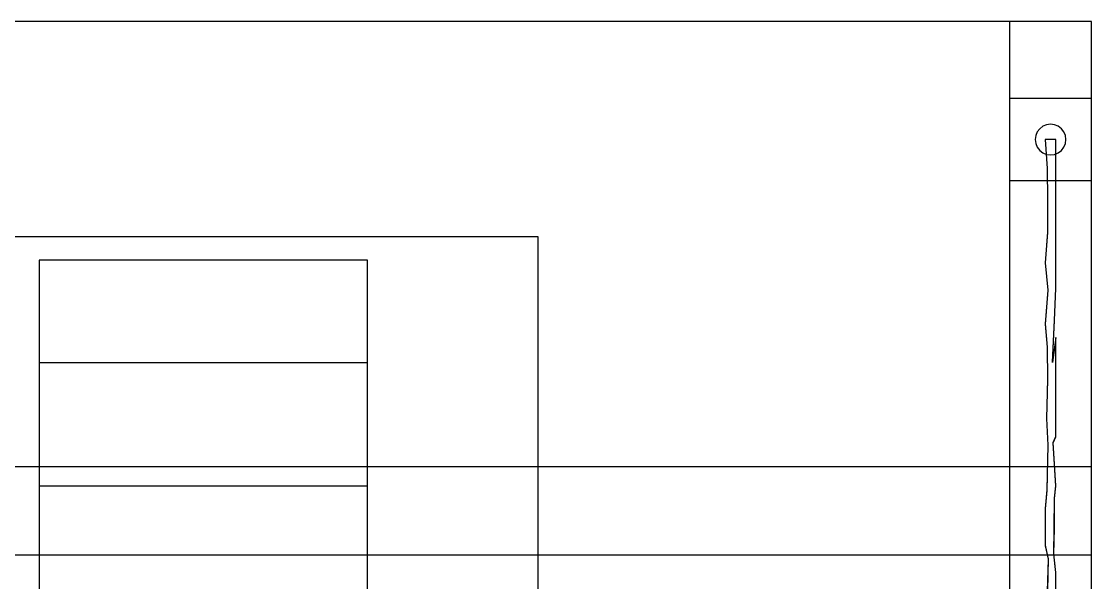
# Model space of a CAD drawing. Header units: millimetres. Extents: x -28.2 to 24.3, y -24.8 to 12.4.
# Drawn here: x -1.749 to -1.086, y -1.414 to -1.066 of the extents above; entities that cross this region are included whole.
import ezdxf

# ---------------------------------------------------------------- set-up
doc = ezdxf.new("R2010")
doc.units = ezdxf.units.MM
doc.layers.add('BUILDINGELEMENTPROXY', color=8, linetype='Continuous')

msp = doc.modelspace()

# ---------------------------------------------------------------- linework, layer by layer
at = {"layer": 'BUILDINGELEMENTPROXY'}
for p, q in [((-1.08616, -1.06658, 0.51434), (-2.18616, -1.06658, 0.51434)), ((-1.13696, -1.06645, 1.38288), (-1.13696, -2.92631, 2.5592)), ((-1.08616, -1.06645, 1.38288), (-1.13696, -1.06645, 1.38288)), ((-1.08616, -2.92631, 2.5592), (-1.08616, -1.06645, 1.38288)), ((-1.08616, -1.39658, 0.51434), (-1.08616, -1.06658, 0.51434)), ((-1.08616, -1.11421, 1.37159), (-1.13696, -1.11421, 1.37159)), ((-1.13696, -1.11421, 1.37159), (-1.13696, -1.16501, 1.37159)), ((-1.08616, -1.16501, 1.37159), (-1.08616, -1.11421, 1.37159)), ((-1.11829, -1.13287, 1.41731), (-1.11981, -1.13484, 1.41731)), ((-1.11632, -1.13136, 1.41731), (-1.11829, -1.13287, 1.41731)), ((-1.11402, -1.13041, 1.41731), (-1.11632, -1.13136, 1.41731)), ((-1.11156, -1.13008, 1.41731), (-1.11402, -1.13041, 1.41731)), ((-1.10909, -1.13041, 1.41731), (-1.11156, -1.13008, 1.41731)), ((-1.10679, -1.13136, 1.41731), (-1.10909, -1.13041, 1.41731)), ((-1.10482, -1.13287, 1.41731), (-1.10679, -1.13136, 1.41731)), ((-1.10331, -1.13484, 1.41731), (-1.10482, -1.13287, 1.41731)), ((-1.12076, -1.13714, 1.41731), (-1.12108, -1.13961, 1.41731)), ((-1.12108, -1.13961, 1.41731), (-1.12076, -1.14207, 1.41731)), ((-1.11981, -1.13484, 1.41731), (-1.12076, -1.13714, 1.41731)), ((-1.11156, -1.13961, 1.31774), (-1.11486, -1.13961, 1.31444)), ((-1.11486, -1.13961, 1.31444), (-1.11357, -1.15756, 1.32838)), ((-1.11156, -1.13961, 1.23824), (-1.11486, -1.13961, 1.23494)), ((-1.11486, -1.13961, 1.23494), (-1.11357, -1.15756, 1.24888)), ((-1.11156, -1.13961, 1.16229), (-1.11486, -1.13961, 1.15899)), ((-1.11486, -1.13961, 1.15899), (-1.11357, -1.15758, 1.17291)), ((-1.11156, -1.13961, 1.07949), (-1.11486, -1.13961, 1.07619)), ((-1.11486, -1.13961, 1.07619), (-1.11357, -1.15756, 1.09013)), ((-1.11156, -1.13961, 1.00024), (-1.11486, -1.13961, 0.99694)), ((-1.11486, -1.13961, 0.99694), (-1.11357, -1.15757, 1.01088)), ((-1.11156, -1.13961, 0.92404), (-1.11486, -1.13961, 0.92074)), ((-1.11486, -1.13961, 0.92074), (-1.11357, -1.15759, 0.93466)), ((-1.11156, -1.13961, 0.84149), (-1.11486, -1.13961, 0.83819)), ((-1.11486, -1.13961, 0.83819), (-1.11357, -1.15757, 0.85212)), ((-1.11156, -1.13961, 0.76529), (-1.11486, -1.13961, 0.76199)), ((-1.11486, -1.13961, 0.76199), (-1.11357, -1.15759, 0.7759)), ((-1.11156, -1.13961, 0.67944), (-1.11486, -1.13961, 0.67614)), ((-1.11486, -1.13961, 0.67614), (-1.11357, -1.15755, 0.69009)), ((-1.11156, -1.13961, 0.59994), (-1.11486, -1.13961, 0.59663)), ((-1.11486, -1.13961, 0.59663), (-1.11357, -1.15755, 0.61059)), ((-1.10825, -1.13961, 1.31444), (-1.11156, -1.13961, 1.31774)), ((-1.10825, -1.13961, 1.23494), (-1.11156, -1.13961, 1.23824)), ((-1.10825, -1.13961, 1.15899), (-1.11156, -1.13961, 1.16229)), ((-1.10825, -1.13961, 1.07619), (-1.11156, -1.13961, 1.07949)), ((-1.10825, -1.13961, 0.99694), (-1.11156, -1.13961, 1.00024)), ((-1.10825, -1.13961, 0.92074), (-1.11156, -1.13961, 0.92404)), ((-1.10825, -1.13961, 0.83819), (-1.11156, -1.13961, 0.84149)), ((-1.10825, -1.13961, 0.76199), (-1.11156, -1.13961, 0.76529)), ((-1.10825, -1.13961, 0.67614), (-1.11156, -1.13961, 0.67944)), ((-1.10825, -1.13961, 0.59663), (-1.11156, -1.13961, 0.59994)), ((-1.10825, -1.17024, 1.33376), (-1.10825, -1.13961, 1.31444)), ((-1.10825, -1.17024, 1.25426), (-1.10825, -1.13961, 1.23494)), ((-1.10825, -1.17026, 1.17825), (-1.10825, -1.13961, 1.15899)), ((-1.10825, -1.17024, 1.0955), (-1.10825, -1.13961, 1.07619)), ((-1.10825, -1.17025, 1.01625), (-1.10825, -1.13961, 0.99694)), ((-1.10825, -1.17026, 0.94), (-1.10825, -1.13961, 0.92074)), ((-1.10825, -1.17025, 0.8575), (-1.10825, -1.13961, 0.83819)), ((-1.10825, -1.17026, 0.78124), (-1.10825, -1.13961, 0.76199)), ((-1.10825, -1.17023, 0.69549), (-1.10825, -1.13961, 0.67614)), ((-1.10825, -1.17023, 0.61599), (-1.10825, -1.13961, 0.59663)), ((-1.10236, -1.13714, 1.41731), (-1.10331, -1.13484, 1.41731)), ((-1.10203, -1.13961, 1.41731), (-1.10236, -1.13714, 1.41731)), ((-1.10236, -1.14207, 1.41731), (-1.10203, -1.13961, 1.41731)), ((-1.12076, -1.14207, 1.41731), (-1.11981, -1.14437, 1.41731)), ((-1.11981, -1.14437, 1.41731), (-1.11829, -1.14634, 1.41731)), ((-1.10482, -1.14634, 1.41731), (-1.10331, -1.14437, 1.41731)), ((-1.10331, -1.14437, 1.41731), (-1.10236, -1.14207, 1.41731)), ((-1.11829, -1.14634, 1.41731), (-1.11632, -1.14786, 1.41731)), ((-1.11632, -1.14786, 1.41731), (-1.11402, -1.14881, 1.41731)), ((-1.11402, -1.14881, 1.41731), (-1.11156, -1.14913, 1.41731)), ((-1.11156, -1.14913, 1.41731), (-1.10909, -1.14881, 1.41731)), ((-1.10909, -1.14881, 1.41731), (-1.10679, -1.14786, 1.41731)), ((-1.10679, -1.14786, 1.41731), (-1.10482, -1.14634, 1.41731)), ((-1.11357, -1.15755, 0.69009), (-1.11356, -1.17702, 0.7024)), ((-1.11357, -1.15755, 0.61059), (-1.11356, -1.17702, 0.6229)), ((-1.11357, -1.15756, 1.32838), (-1.11356, -1.17706, 1.34068)), ((-1.11357, -1.15756, 1.24888), (-1.11356, -1.17706, 1.26118)), ((-1.11357, -1.15756, 1.09013), (-1.11356, -1.17706, 1.10242)), ((-1.11357, -1.15757, 1.01088), (-1.11356, -1.17707, 1.02317)), ((-1.11357, -1.15757, 0.85212), (-1.11356, -1.17707, 0.86442)), ((-1.11357, -1.15758, 1.17291), (-1.11356, -1.17712, 1.18519)), ((-1.11357, -1.15759, 0.93466), (-1.11356, -1.17712, 0.94694)), ((-1.11357, -1.15759, 0.7759), (-1.11356, -1.17713, 0.78819)), ((-1.13696, -1.16501, 1.37159), (-1.08616, -1.16501, 1.37159)), ((-1.10825, -1.20086, 0.71484), (-1.10825, -1.17023, 0.69549)), ((-1.10825, -1.20086, 0.63534), (-1.10825, -1.17023, 0.61599)), ((-1.10825, -1.20088, 1.35308), (-1.10825, -1.17024, 1.33376)), ((-1.10825, -1.20088, 1.27357), (-1.10825, -1.17024, 1.25426)), ((-1.10825, -1.20088, 1.11482), (-1.10825, -1.17024, 1.0955)), ((-1.10825, -1.20088, 1.03556), (-1.10825, -1.17025, 1.01625)), ((-1.10825, -1.20089, 0.8768), (-1.10825, -1.17025, 0.8575)), ((-1.10825, -1.20091, 1.19752), (-1.10825, -1.17026, 1.17825)), ((-1.10825, -1.20091, 0.95926), (-1.10825, -1.17026, 0.94)), ((-1.10825, -1.20091, 0.8005), (-1.10825, -1.17026, 0.78124)), ((-1.11356, -1.17702, 0.7024), (-1.1134, -1.19682, 0.71503)), ((-1.11356, -1.17702, 0.6229), (-1.1134, -1.19682, 0.63552)), ((-1.11356, -1.17706, 1.34068), (-1.1134, -1.1969, 1.35331)), ((-1.11356, -1.17706, 1.26118), (-1.1134, -1.1969, 1.2738)), ((-1.11356, -1.17706, 1.10242), (-1.1134, -1.19691, 1.11505)), ((-1.11356, -1.17707, 1.02317), (-1.11339, -1.19692, 1.0358)), ((-1.11356, -1.17707, 0.86442), (-1.11339, -1.19692, 0.87705)), ((-1.11356, -1.17712, 1.18519), (-1.11339, -1.19702, 1.19782)), ((-1.11356, -1.17712, 0.94694), (-1.11339, -1.19703, 0.95957)), ((-1.11356, -1.17713, 0.78819), (-1.11339, -1.19704, 0.80082)), ((-1.1134, -1.19682, 0.71503), (-1.11486, -1.21595, 0.72438)), ((-1.1134, -1.19682, 0.63552), (-1.11486, -1.21595, 0.64487)), ((-1.1134, -1.1969, 1.35331), (-1.11486, -1.21594, 1.36257)), ((-1.1134, -1.1969, 1.2738), (-1.11486, -1.21594, 1.28307)), ((-1.1134, -1.19691, 1.11505), (-1.11486, -1.21594, 1.12431)), ((-1.11339, -1.19692, 1.0358), (-1.11486, -1.21594, 1.04505)), ((-1.11339, -1.19692, 0.87705), (-1.11486, -1.21594, 0.88628)), ((-1.11339, -1.19702, 1.19782), (-1.11486, -1.21592, 1.20695)), ((-1.11339, -1.19703, 0.95957), (-1.11486, -1.21592, 0.96869)), ((-1.11339, -1.19704, 0.80082), (-1.11486, -1.21592, 0.80993)), ((-1.42877, -1.19973, 0.3654), (-1.84355, -1.19973, 0.3654)), ((-1.42877, -1.63153, 0.3654), (-1.42877, -1.19973, 0.3654)), ((-1.10825, -1.21595, 0.72438), (-1.10825, -1.20086, 0.71484)), ((-1.10825, -1.21595, 0.64487), (-1.10825, -1.20086, 0.63534)), ((-1.10825, -1.21594, 1.36257), (-1.10825, -1.20088, 1.35308)), ((-1.10825, -1.21594, 1.28307), (-1.10825, -1.20088, 1.27357)), ((-1.10825, -1.21594, 1.12431), (-1.10825, -1.20088, 1.11482)), ((-1.10825, -1.21594, 1.04505), (-1.10825, -1.20088, 1.03556)), ((-1.10825, -1.21594, 0.88628), (-1.10825, -1.20089, 0.8768)), ((-1.10825, -1.21592, 1.20695), (-1.10825, -1.20091, 1.19752)), ((-1.10825, -1.21592, 0.96869), (-1.10825, -1.20091, 0.95926)), ((-1.10825, -1.21592, 0.80993), (-1.10825, -1.20091, 0.8005)), ((-1.53456, -1.21435, 0.43814), (-1.73776, -1.21435, 0.43814)), ((-1.73776, -1.21435, 0.43814), (-1.73776, -1.33836, 0.43814)), ((-1.53456, -1.33836, 0.43814), (-1.53456, -1.21435, 0.43814)), ((-1.11486, -1.21592, 1.20695), (-1.1133, -1.2329, 1.22043)), ((-1.11486, -1.21592, 0.96869), (-1.1133, -1.2329, 0.98216)), ((-1.11486, -1.21592, 0.80993), (-1.1133, -1.2329, 0.8234)), ((-1.11486, -1.21594, 1.36257), (-1.1133, -1.23289, 1.37606)), ((-1.11486, -1.21594, 1.28307), (-1.1133, -1.23289, 1.29656)), ((-1.11486, -1.21594, 1.12431), (-1.1133, -1.23289, 1.1378)), ((-1.11486, -1.21594, 1.04505), (-1.1133, -1.23289, 1.05854)), ((-1.11486, -1.21594, 0.88628), (-1.1133, -1.23289, 0.89977)), ((-1.11486, -1.21595, 0.72438), (-1.1133, -1.23289, 0.73788)), ((-1.11486, -1.21595, 0.64487), (-1.1133, -1.23289, 0.65838)), ((-1.10825, -1.23094, 1.21639), (-1.10825, -1.21592, 1.20695)), ((-1.10825, -1.23094, 0.97812), (-1.10825, -1.21592, 0.96869)), ((-1.10825, -1.23093, 0.81936), (-1.10825, -1.21592, 0.80993)), ((-1.10825, -1.231, 1.37207), (-1.10825, -1.21594, 1.36257)), ((-1.10825, -1.231, 1.29256), (-1.10825, -1.21594, 1.28307)), ((-1.10825, -1.23099, 1.1338), (-1.10825, -1.21594, 1.12431)), ((-1.10825, -1.23099, 1.05453), (-1.10825, -1.21594, 1.04505)), ((-1.10825, -1.23099, 0.89577), (-1.10825, -1.21594, 0.88628)), ((-1.10825, -1.23149, 0.7342), (-1.10825, -1.21595, 0.72438)), ((-1.10825, -1.23103, 0.65441), (-1.10825, -1.21595, 0.64487)), ((-1.10916, -1.25149, 1.23157), (-1.10825, -1.23156, 1.21678)), ((-1.10916, -1.25149, 0.99331), (-1.10825, -1.23156, 0.97852)), ((-1.10916, -1.2515, 0.83454), (-1.10825, -1.23157, 0.81976)), ((-1.10915, -1.25138, 0.74903), (-1.10825, -1.23149, 0.7342)), ((-1.10915, -1.25138, 0.66952), (-1.10825, -1.23149, 0.6547)), ((-1.10915, -1.25142, 1.38721), (-1.10825, -1.23152, 1.37239)), ((-1.10915, -1.25142, 1.30771), (-1.10825, -1.23152, 1.29289)), ((-1.10915, -1.25142, 1.14894), (-1.10825, -1.23152, 1.13413)), ((-1.10915, -1.25143, 1.06968), (-1.10825, -1.23152, 1.05487)), ((-1.10915, -1.25143, 0.91092), (-1.10825, -1.23153, 0.89611)), ((-1.10825, -1.23157, 0.81976), (-1.10825, -1.23093, 0.81936)), ((-1.10825, -1.23156, 1.21678), (-1.10825, -1.23094, 1.21639)), ((-1.10825, -1.23156, 0.97852), (-1.10825, -1.23094, 0.97812)), ((-1.10825, -1.23152, 1.13413), (-1.10825, -1.23099, 1.1338)), ((-1.10825, -1.23152, 1.05487), (-1.10825, -1.23099, 1.05453)), ((-1.10825, -1.23153, 0.89611), (-1.10825, -1.23099, 0.89577)), ((-1.10825, -1.23152, 1.37239), (-1.10825, -1.231, 1.37207)), ((-1.10825, -1.23152, 1.29289), (-1.10825, -1.231, 1.29256)), ((-1.10825, -1.23149, 0.6547), (-1.10825, -1.23103, 0.65441)), ((-1.1133, -1.23289, 1.37606), (-1.11486, -1.25385, 1.38647)), ((-1.1133, -1.23289, 1.29656), (-1.11486, -1.25385, 1.30697)), ((-1.1133, -1.23289, 1.1378), (-1.11486, -1.25384, 1.1482)), ((-1.1133, -1.23289, 1.05854), (-1.11486, -1.25384, 1.06893)), ((-1.1133, -1.23289, 0.89977), (-1.11486, -1.25383, 0.91016)), ((-1.1133, -1.23289, 0.73788), (-1.11486, -1.25389, 0.74835)), ((-1.1133, -1.23289, 0.65838), (-1.11486, -1.25389, 0.66885)), ((-1.1133, -1.2329, 1.22043), (-1.11486, -1.25377, 1.23074)), ((-1.1133, -1.2329, 0.98216), (-1.11486, -1.25377, 0.99247)), ((-1.1133, -1.2329, 0.8234), (-1.11486, -1.25376, 0.8337)), ((-1.11032, -1.27743, 0.76629), (-1.10915, -1.25138, 0.74903)), ((-1.11032, -1.27743, 0.68679), (-1.10915, -1.25138, 0.66952)), ((-1.11032, -1.27747, 1.40443), (-1.10915, -1.25142, 1.38721)), ((-1.11032, -1.27747, 1.32493), (-1.10915, -1.25142, 1.30771)), ((-1.11032, -1.27748, 1.16616), (-1.10915, -1.25142, 1.14894)), ((-1.11032, -1.27748, 1.0869), (-1.10915, -1.25143, 1.06968)), ((-1.11032, -1.27749, 0.92813), (-1.10915, -1.25143, 0.91092)), ((-1.11032, -1.27754, 1.24874), (-1.10916, -1.25149, 1.23157)), ((-1.11032, -1.27754, 1.01047), (-1.10916, -1.25149, 0.99331)), ((-1.11032, -1.27755, 0.8517), (-1.10916, -1.2515, 0.83454)), ((-1.11486, -1.25376, 0.8337), (-1.11358, -1.26801, 0.84525)), ((-1.11486, -1.25377, 1.23074), (-1.11358, -1.26801, 1.2423)), ((-1.11486, -1.25377, 0.99247), (-1.11358, -1.26801, 1.00402)), ((-1.11486, -1.25383, 0.91016), (-1.11358, -1.26805, 0.92173)), ((-1.11486, -1.25384, 1.1482), (-1.11358, -1.26805, 1.15977)), ((-1.11486, -1.25384, 1.06893), (-1.11358, -1.26805, 1.0805)), ((-1.11486, -1.25385, 1.38647), (-1.11358, -1.26806, 1.39804)), ((-1.11486, -1.25385, 1.30697), (-1.11358, -1.26806, 1.31854)), ((-1.11486, -1.25389, 0.74835), (-1.11357, -1.26808, 0.75993)), ((-1.11486, -1.25389, 0.66885), (-1.11357, -1.26808, 0.68043)), ((-1.10825, -1.26212, 0.75355), (-1.11032, -1.27743, 0.76629)), ((-1.10825, -1.26212, 0.67405), (-1.11032, -1.27743, 0.68679)), ((-1.10825, -1.26216, 1.39171), (-1.11032, -1.27747, 1.40443)), ((-1.10825, -1.26216, 1.31221), (-1.11032, -1.27747, 1.32493)), ((-1.10825, -1.26216, 1.15344), (-1.11032, -1.27748, 1.16616)), ((-1.10825, -1.26216, 1.07418), (-1.11032, -1.27748, 1.0869)), ((-1.10825, -1.26217, 0.91542), (-1.11032, -1.27749, 0.92813)), ((-1.10825, -1.26221, 1.23605), (-1.11032, -1.27754, 1.24874)), ((-1.10825, -1.26222, 0.99778), (-1.11032, -1.27754, 1.01047)), ((-1.10825, -1.26222, 0.83901), (-1.11032, -1.27755, 0.8517)), ((-1.10825, -1.27675, 0.7628), (-1.10825, -1.26212, 0.75355)), ((-1.10825, -1.27675, 0.68329), (-1.10825, -1.26212, 0.67405)), ((-1.10825, -1.27669, 1.40088), (-1.10825, -1.26216, 1.39171)), ((-1.10825, -1.27669, 1.32138), (-1.10825, -1.26216, 1.31221)), ((-1.10825, -1.27669, 1.1626), (-1.10825, -1.26216, 1.15344)), ((-1.10825, -1.27668, 1.08333), (-1.10825, -1.26216, 1.07418)), ((-1.10825, -1.27667, 0.92456), (-1.10825, -1.26217, 0.91542)), ((-1.10825, -1.27661, 1.24509), (-1.10825, -1.26221, 1.23605)), ((-1.10825, -1.2766, 1.00682), (-1.10825, -1.26222, 0.99778)), ((-1.10825, -1.27659, 0.84804), (-1.10825, -1.26222, 0.83901)), ((-1.11358, -1.26801, 1.2423), (-1.11344, -1.28802, 1.25498)), ((-1.11358, -1.26801, 1.00402), (-1.11344, -1.28802, 1.0167)), ((-1.11358, -1.26801, 0.84525), (-1.11344, -1.28801, 0.85792)), ((-1.11358, -1.26805, 1.15977), (-1.11344, -1.28811, 1.17252)), ((-1.11358, -1.26805, 1.0805), (-1.11344, -1.2881, 1.09324)), ((-1.11358, -1.26805, 0.92173), (-1.11344, -1.2881, 0.93447)), ((-1.11358, -1.26806, 1.39804), (-1.11344, -1.28812, 1.4108)), ((-1.11358, -1.26806, 1.31854), (-1.11344, -1.28812, 1.3313)), ((-1.11357, -1.26808, 0.75993), (-1.11343, -1.28818, 0.77274)), ((-1.11357, -1.26808, 0.68043), (-1.11343, -1.28818, 0.69323)), ((-1.53456, -1.27774, 0.3654), (-1.73776, -1.27774, 0.3654)), ((-1.73776, -1.27774, 0.3654), (-1.73776, -3.29213, 1.63946)), ((-1.53456, -3.29213, 1.63946), (-1.53456, -1.27774, 0.3654)), ((-1.10825, -1.29287, 0.85827), (-1.10825, -1.27659, 0.84804)), ((-1.10825, -1.29287, 1.01704), (-1.10825, -1.2766, 1.00682)), ((-1.10825, -1.29286, 1.25531), (-1.10825, -1.27661, 1.24509)), ((-1.10825, -1.29281, 0.93472), (-1.10825, -1.27667, 0.92456)), ((-1.10825, -1.2928, 1.09349), (-1.10825, -1.27668, 1.08333)), ((-1.10825, -1.29279, 1.41103), (-1.10825, -1.27669, 1.40088)), ((-1.10825, -1.29279, 1.33153), (-1.10825, -1.27669, 1.32138)), ((-1.10825, -1.2928, 1.17276), (-1.10825, -1.27669, 1.1626)), ((-1.10825, -1.29275, 0.7729), (-1.10825, -1.27675, 0.7628)), ((-1.10825, -1.29275, 0.6934), (-1.10825, -1.27675, 0.68329)), ((-1.11344, -1.2881, 1.09324), (-1.11404, -1.31218, 1.10789)), ((-1.11344, -1.28811, 1.17252), (-1.11404, -1.31218, 1.18716)), ((-1.11344, -1.28812, 1.4108), (-1.11404, -1.31218, 1.42543)), ((-1.11344, -1.28812, 1.3313), (-1.11404, -1.31218, 1.34593)), ((-1.11343, -1.28818, 0.77274), (-1.11404, -1.31217, 0.78736)), ((-1.11343, -1.28818, 0.69323), (-1.11404, -1.31217, 0.70785)), ((-1.11344, -1.28801, 0.85792), (-1.11403, -1.31218, 0.87259)), ((-1.11344, -1.28802, 1.25498), (-1.11403, -1.31218, 1.26964)), ((-1.11344, -1.28802, 1.0167), (-1.11403, -1.31218, 1.03136)), ((-1.11344, -1.2881, 0.93447), (-1.11403, -1.31218, 0.94911)), ((-1.10825, -1.29961, 0.77724), (-1.10825, -1.29275, 0.7729)), ((-1.10825, -1.29961, 0.69774), (-1.10825, -1.29275, 0.6934)), ((-1.10825, -1.29954, 1.41529), (-1.10825, -1.29279, 1.41103)), ((-1.10825, -1.29954, 1.33578), (-1.10825, -1.29279, 1.33153)), ((-1.10825, -1.29953, 1.17701), (-1.10825, -1.2928, 1.17276)), ((-1.10825, -1.29953, 1.09773), (-1.10825, -1.2928, 1.09349)), ((-1.10825, -1.29952, 0.93895), (-1.10825, -1.29281, 0.93472)), ((-1.10825, -1.29944, 1.25944), (-1.10825, -1.29286, 1.25531)), ((-1.10825, -1.29943, 1.02116), (-1.10825, -1.29287, 1.01704)), ((-1.10825, -1.29943, 0.86238), (-1.10825, -1.29287, 0.85827)), ((-1.10825, -1.32227, 1.03551), (-1.10825, -1.29943, 1.02116)), ((-1.10825, -1.32226, 0.87673), (-1.10825, -1.29943, 0.86238)), ((-1.10825, -1.32227, 1.27379), (-1.10825, -1.29944, 1.25944)), ((-1.10825, -1.32236, 0.95335), (-1.10825, -1.29952, 0.93895)), ((-1.10825, -1.32238, 1.19141), (-1.10825, -1.29953, 1.17701)), ((-1.10825, -1.32237, 1.11213), (-1.10825, -1.29953, 1.09773)), ((-1.10825, -1.32239, 1.42969), (-1.10825, -1.29954, 1.41529)), ((-1.10825, -1.32239, 1.35019), (-1.10825, -1.29954, 1.33578)), ((-1.10825, -1.32246, 0.79168), (-1.10825, -1.29961, 0.77724)), ((-1.10825, -1.32246, 0.71218), (-1.10825, -1.29961, 0.69774)), ((-1.11404, -1.31217, 0.78736), (-1.1133, -1.32878, 0.79848)), ((-1.11404, -1.31217, 0.70785), (-1.1133, -1.32878, 0.71897)), ((-1.11404, -1.31218, 1.42543), (-1.1133, -1.32879, 1.43653)), ((-1.11404, -1.31218, 1.34593), (-1.1133, -1.32879, 1.35703)), ((-1.11404, -1.31218, 1.18716), (-1.1133, -1.32879, 1.19825)), ((-1.11404, -1.31218, 1.10789), (-1.1133, -1.32879, 1.11898)), ((-1.11403, -1.31218, 1.26964), (-1.1133, -1.3288, 1.2807)), ((-1.11403, -1.31218, 1.03136), (-1.1133, -1.3288, 1.04242)), ((-1.11403, -1.31218, 0.94911), (-1.1133, -1.32879, 0.9602)), ((-1.11403, -1.31218, 0.87259), (-1.1133, -1.3288, 0.88364)), ((-1.10996, -1.3272, 0.79756), (-1.10825, -1.32337, 0.79226)), ((-1.10996, -1.3272, 0.71806), (-1.10825, -1.32337, 0.71276)), ((-1.10996, -1.32723, 1.43564), (-1.10825, -1.32343, 1.43035)), ((-1.10996, -1.32723, 1.35613), (-1.10825, -1.32343, 1.35085)), ((-1.10996, -1.32724, 1.19736), (-1.10825, -1.32344, 1.19207)), ((-1.10995, -1.32724, 1.11808), (-1.10825, -1.32344, 1.1128)), ((-1.10995, -1.32725, 0.95931), (-1.10825, -1.32345, 0.95403)), ((-1.10995, -1.32729, 1.27983), (-1.10825, -1.32352, 1.27457)), ((-1.10995, -1.3273, 1.04155), (-1.10825, -1.32352, 1.0363)), ((-1.10995, -1.3273, 0.88278), (-1.10825, -1.32353, 0.87752)), ((-1.10825, -1.32353, 0.87752), (-1.10825, -1.32226, 0.87673)), ((-1.10825, -1.32352, 1.27457), (-1.10825, -1.32227, 1.27379)), ((-1.10825, -1.32352, 1.0363), (-1.10825, -1.32227, 1.03551)), ((-1.10825, -1.32345, 0.95403), (-1.10825, -1.32236, 0.95335)), ((-1.10825, -1.32344, 1.1128), (-1.10825, -1.32237, 1.11213)), ((-1.10825, -1.32344, 1.19207), (-1.10825, -1.32238, 1.19141)), ((-1.10825, -1.32343, 1.43035), (-1.10825, -1.32239, 1.42969)), ((-1.10825, -1.32343, 1.35085), (-1.10825, -1.32239, 1.35019)), ((-1.10825, -1.32337, 0.79226), (-1.10825, -1.32246, 0.79168)), ((-1.10825, -1.32337, 0.71276), (-1.10825, -1.32246, 0.71218)), ((-1.1133, -1.32878, 0.79848), (-1.11391, -1.35675, 0.81566)), ((-1.1133, -1.32878, 0.71897), (-1.11391, -1.35675, 0.73616)), ((-1.1133, -1.32879, 1.43653), (-1.11391, -1.35666, 1.45362)), ((-1.1133, -1.32879, 1.35703), (-1.11391, -1.35666, 1.37412)), ((-1.1133, -1.32879, 1.19825), (-1.11391, -1.35665, 1.21533)), ((-1.1133, -1.32879, 1.11898), (-1.11391, -1.35664, 1.13604)), ((-1.1133, -1.32879, 0.9602), (-1.11391, -1.35663, 0.97725)), ((-1.1133, -1.3288, 1.2807), (-1.11391, -1.35652, 1.29763)), ((-1.1133, -1.3288, 1.04242), (-1.11391, -1.35651, 1.05934)), ((-1.1133, -1.3288, 0.88364), (-1.11391, -1.3565, 0.90055)), ((-1.10825, -1.354, 0.81161), (-1.10996, -1.3272, 0.79756)), ((-1.10825, -1.354, 0.73211), (-1.10996, -1.3272, 0.71806)), ((-1.10825, -1.35407, 1.44967), (-1.10996, -1.32723, 1.43564)), ((-1.10825, -1.35407, 1.37016), (-1.10996, -1.32723, 1.35613)), ((-1.10825, -1.35407, 1.21139), (-1.10996, -1.32724, 1.19736)), ((-1.10825, -1.35408, 1.13211), (-1.10995, -1.32724, 1.11808)), ((-1.10825, -1.35409, 0.97333), (-1.10995, -1.32725, 0.95931)), ((-1.10825, -1.35417, 1.29384), (-1.10995, -1.32729, 1.27983)), ((-1.10825, -1.35417, 1.05556), (-1.10995, -1.3273, 1.04155)), ((-1.10825, -1.35418, 0.89678), (-1.10995, -1.3273, 0.88278)), ((-1.73776, -1.33836, 0.43814), (-1.73776, -1.34032, 0.43504)), ((-1.53456, -1.34032, 0.43504), (-1.53456, -1.33836, 0.43814)), ((-1.08616, -1.34223, 0.68868), (-2.18616, -1.34223, 0.68868)), ((-1.73776, -1.34032, 0.43504), (-1.73776, -1.3539, 0.41357)), ((-1.53456, -1.3539, 0.41357), (-1.53456, -1.34032, 0.43504)), ((-1.08616, -1.67223, 0.68868), (-1.08616, -1.34223, 0.68868)), ((-1.73776, -1.3539, 0.41357), (-1.53456, -1.3539, 0.41357)), ((-1.11391, -1.3565, 0.90055), (-1.11486, -1.36792, 0.90541)), ((-1.11391, -1.35651, 1.05934), (-1.11486, -1.36793, 1.0642)), ((-1.11391, -1.35652, 1.29763), (-1.11486, -1.36794, 1.30249)), ((-1.11391, -1.35663, 0.97725), (-1.11486, -1.36805, 0.98213)), ((-1.11391, -1.35664, 1.13604), (-1.11486, -1.36806, 1.14092)), ((-1.11391, -1.35665, 1.21533), (-1.11486, -1.36807, 1.22021)), ((-1.11391, -1.35666, 1.45362), (-1.11486, -1.36808, 1.45851)), ((-1.11391, -1.35666, 1.37412), (-1.11486, -1.36808, 1.379)), ((-1.11391, -1.35675, 0.81566), (-1.11486, -1.36818, 0.82057)), ((-1.11391, -1.35675, 0.73616), (-1.11486, -1.36818, 0.74107)), ((-1.10916, -1.36166, 0.81871), (-1.10825, -1.354, 0.81161)), ((-1.10916, -1.36166, 0.73921), (-1.10825, -1.354, 0.73211)), ((-1.10916, -1.36173, 1.45677), (-1.10825, -1.35407, 1.44967)), ((-1.10916, -1.36173, 1.37726), (-1.10825, -1.35407, 1.37016)), ((-1.10916, -1.36173, 1.21849), (-1.10825, -1.35407, 1.21139)), ((-1.10916, -1.36174, 1.13921), (-1.10825, -1.35408, 1.13211)), ((-1.10916, -1.36175, 0.98043), (-1.10825, -1.35409, 0.97333)), ((-1.10916, -1.36183, 1.30093), (-1.10825, -1.35417, 1.29384)), ((-1.10916, -1.36184, 1.06265), (-1.10825, -1.35417, 1.05556)), ((-1.10916, -1.36185, 0.90387), (-1.10825, -1.35418, 0.89678)), ((-1.10923, -1.38016, 1.31251), (-1.10916, -1.36183, 1.30093)), ((-1.10923, -1.38017, 1.07423), (-1.10916, -1.36184, 1.06265)), ((-1.10923, -1.38017, 0.91545), (-1.10916, -1.36185, 0.90387)), ((-1.10922, -1.38005, 0.83041), (-1.10916, -1.36166, 0.81871)), ((-1.10922, -1.38005, 0.75091), (-1.10916, -1.36166, 0.73921)), ((-1.10922, -1.3801, 1.46842), (-1.10916, -1.36173, 1.45677)), ((-1.10922, -1.3801, 1.38892), (-1.10916, -1.36173, 1.37726)), ((-1.10922, -1.3801, 1.23013), (-1.10916, -1.36173, 1.21849)), ((-1.10922, -1.38011, 1.15085), (-1.10916, -1.36174, 1.13921)), ((-1.10922, -1.38011, 0.99207), (-1.10916, -1.36175, 0.98043)), ((-1.11486, -1.36792, 0.90541), (-1.11486, -1.36951, 0.90641)), ((-1.11486, -1.36793, 1.0642), (-1.11486, -1.3695, 1.06519)), ((-1.11486, -1.36794, 1.30249), (-1.11486, -1.36949, 1.30347)), ((-1.11486, -1.36805, 0.98213), (-1.11486, -1.36941, 0.98299)), ((-1.11486, -1.36806, 1.14092), (-1.11486, -1.3694, 1.14177)), ((-1.11486, -1.36807, 1.22021), (-1.11486, -1.36939, 1.22104)), ((-1.11486, -1.36808, 1.45851), (-1.11486, -1.36939, 1.45933)), ((-1.11486, -1.36808, 1.379), (-1.11486, -1.36939, 1.37982)), ((-1.11486, -1.36818, 0.82057), (-1.11486, -1.36932, 0.82129)), ((-1.11486, -1.36818, 0.74107), (-1.11486, -1.36932, 0.74179)), ((-1.11486, -1.36932, 0.82129), (-1.11486, -1.38463, 0.83096)), ((-1.11486, -1.36932, 0.74179), (-1.11486, -1.38463, 0.75146)), ((-1.11486, -1.36939, 1.45933), (-1.11486, -1.3847, 1.46899)), ((-1.11486, -1.36939, 1.37982), (-1.11486, -1.3847, 1.38948)), ((-1.11486, -1.36939, 1.22104), (-1.11486, -1.38471, 1.2307)), ((-1.11486, -1.3694, 1.14177), (-1.11486, -1.38472, 1.15142)), ((-1.11486, -1.36941, 0.98299), (-1.11486, -1.38473, 0.99264)), ((-1.11486, -1.36949, 1.30347), (-1.11486, -1.38482, 1.3131)), ((-1.11486, -1.3695, 1.06519), (-1.11486, -1.38483, 1.07482)), ((-1.11486, -1.36951, 0.90641), (-1.11486, -1.38484, 0.91604)), ((-1.11486, -1.38463, 0.83096), (-1.11486, -1.39103, 0.83501)), ((-1.11486, -1.38463, 0.75146), (-1.11486, -1.39103, 0.75551)), ((-1.11486, -1.3847, 1.46899), (-1.11486, -1.39093, 1.47291)), ((-1.11486, -1.3847, 1.38948), (-1.11486, -1.39093, 1.39341)), ((-1.11486, -1.38471, 1.2307), (-1.11486, -1.39092, 1.23462)), ((-1.11486, -1.38472, 1.15142), (-1.11486, -1.39091, 1.15532)), ((-1.11486, -1.38473, 0.99264), (-1.11486, -1.3909, 0.99653)), ((-1.11486, -1.38482, 1.3131), (-1.11486, -1.39077, 1.31684)), ((-1.11486, -1.38483, 1.07482), (-1.11486, -1.39076, 1.07855)), ((-1.10959, -1.39606, 0.84084), (-1.10922, -1.38005, 0.83041)), ((-1.10959, -1.39606, 0.76134), (-1.10922, -1.38005, 0.75091)), ((-1.10959, -1.39613, 1.47884), (-1.10922, -1.3801, 1.46842)), ((-1.10959, -1.39613, 1.39934), (-1.10922, -1.3801, 1.38892)), ((-1.10959, -1.39614, 1.24056), (-1.10922, -1.3801, 1.23013)), ((-1.10959, -1.39614, 1.16128), (-1.10922, -1.38011, 1.15085)), ((-1.10959, -1.39615, 1.00249), (-1.10922, -1.38011, 0.99207)), ((-1.10959, -1.39624, 1.32293), (-1.10923, -1.38016, 1.31251)), ((-1.10959, -1.39624, 1.08465), (-1.10923, -1.38017, 1.07423)), ((-1.10959, -1.39625, 0.92586), (-1.10923, -1.38017, 0.91545)), ((-1.11486, -1.38484, 0.91604), (-1.11486, -1.39075, 0.91975)), ((-1.11486, -1.39075, 0.91975), (-1.11303, -1.39939, 0.92814)), ((-1.11486, -1.39076, 1.07855), (-1.11303, -1.39939, 1.08692)), ((-1.11486, -1.39077, 1.31684), (-1.11303, -1.39938, 1.32521)), ((-1.11486, -1.3909, 0.99653), (-1.11303, -1.3993, 1.00478)), ((-1.11486, -1.39091, 1.15532), (-1.11303, -1.39929, 1.16356)), ((-1.11486, -1.39092, 1.23462), (-1.11304, -1.39929, 1.24284)), ((-1.11486, -1.39093, 1.47291), (-1.11304, -1.39928, 1.48113)), ((-1.11486, -1.39093, 1.39341), (-1.11304, -1.39928, 1.40163)), ((-1.11486, -1.39103, 0.83501), (-1.11304, -1.39921, 0.84313)), ((-1.11486, -1.39103, 0.75551), (-1.11304, -1.39921, 0.76363)), ((-2.18616, -1.39658, 0.51434), (-1.08616, -1.39658, 0.51434)), ((-1.10825, -1.40749, 0.84541), (-1.10959, -1.39606, 0.84084)), ((-1.10825, -1.40749, 0.7659), (-1.10959, -1.39606, 0.76134)), ((-1.10825, -1.40755, 1.48339), (-1.10959, -1.39613, 1.47884)), ((-1.10825, -1.40755, 1.40389), (-1.10959, -1.39613, 1.39934)), ((-1.10825, -1.40756, 1.2451), (-1.10959, -1.39614, 1.24056)), ((-1.10825, -1.40757, 1.16582), (-1.10959, -1.39614, 1.16128)), ((-1.10825, -1.40757, 1.00704), (-1.10959, -1.39615, 1.00249)), ((-1.10825, -1.40765, 1.32745), (-1.10959, -1.39624, 1.32293)), ((-1.10825, -1.40766, 1.08916), (-1.10959, -1.39624, 1.08465)), ((-1.10825, -1.40767, 0.93038), (-1.10959, -1.39625, 0.92586)), ((-1.11304, -1.39928, 1.48113), (-1.11396, -1.42598, 1.49727)), ((-1.11304, -1.39928, 1.40163), (-1.11396, -1.42598, 1.41777)), ((-1.11304, -1.39929, 1.24284), (-1.11396, -1.42597, 1.25897)), ((-1.11303, -1.39929, 1.16356), (-1.11396, -1.42596, 1.17968)), ((-1.11303, -1.3993, 1.00478), (-1.11396, -1.42596, 1.02088)), ((-1.11303, -1.39938, 1.32521), (-1.11396, -1.42589, 1.34117)), ((-1.11303, -1.39939, 1.08692), (-1.11396, -1.42588, 1.10287)), ((-1.11303, -1.39939, 0.92814), (-1.11396, -1.42587, 0.94408)), ((-1.11304, -1.39921, 0.84313), (-1.1137, -1.42987, 0.86206)), ((-1.11304, -1.39921, 0.76363), (-1.1137, -1.42987, 0.78256)), ((-1.10825, -1.41389, 0.84945), (-1.10825, -1.40749, 0.84541)), ((-1.10825, -1.41389, 0.76995), (-1.10825, -1.40749, 0.7659)), ((-1.10825, -1.41378, 1.48732), (-1.10825, -1.40755, 1.48339)), ((-1.10825, -1.41378, 1.40782), (-1.10825, -1.40755, 1.40389)), ((-1.10825, -1.41377, 1.24902), (-1.10825, -1.40756, 1.2451)), ((-1.10825, -1.41376, 1.16972), (-1.10825, -1.40757, 1.16582)), ((-1.10825, -1.41374, 1.01092), (-1.10825, -1.40757, 1.00704)), ((-1.10825, -1.41361, 1.33119), (-1.10825, -1.40765, 1.32745)), ((-1.10825, -1.4136, 1.09289), (-1.10825, -1.40766, 1.08916)), ((-1.10825, -1.41358, 0.93409), (-1.10825, -1.40767, 0.93038)), ((-1.10825, -1.4305, 0.94472), (-1.10825, -1.41358, 0.93409)), ((-1.10825, -1.43049, 1.10351), (-1.10825, -1.4136, 1.09289)), ((-1.10825, -1.43049, 1.3418), (-1.10825, -1.41361, 1.33119)), ((-1.10825, -1.43042, 1.02143), (-1.10825, -1.41374, 1.01092)), ((-1.10825, -1.43041, 1.18022), (-1.10825, -1.41376, 1.16972)), ((-1.10825, -1.43041, 1.25951), (-1.10825, -1.41377, 1.24902)), ((-1.10825, -1.4304, 1.4978), (-1.10825, -1.41378, 1.48732)), ((-1.10825, -1.4304, 1.4183), (-1.10825, -1.41378, 1.40782))]:
    msp.add_line(p, q, dxfattribs=at)

doc.saveas('drawing.dxf')
